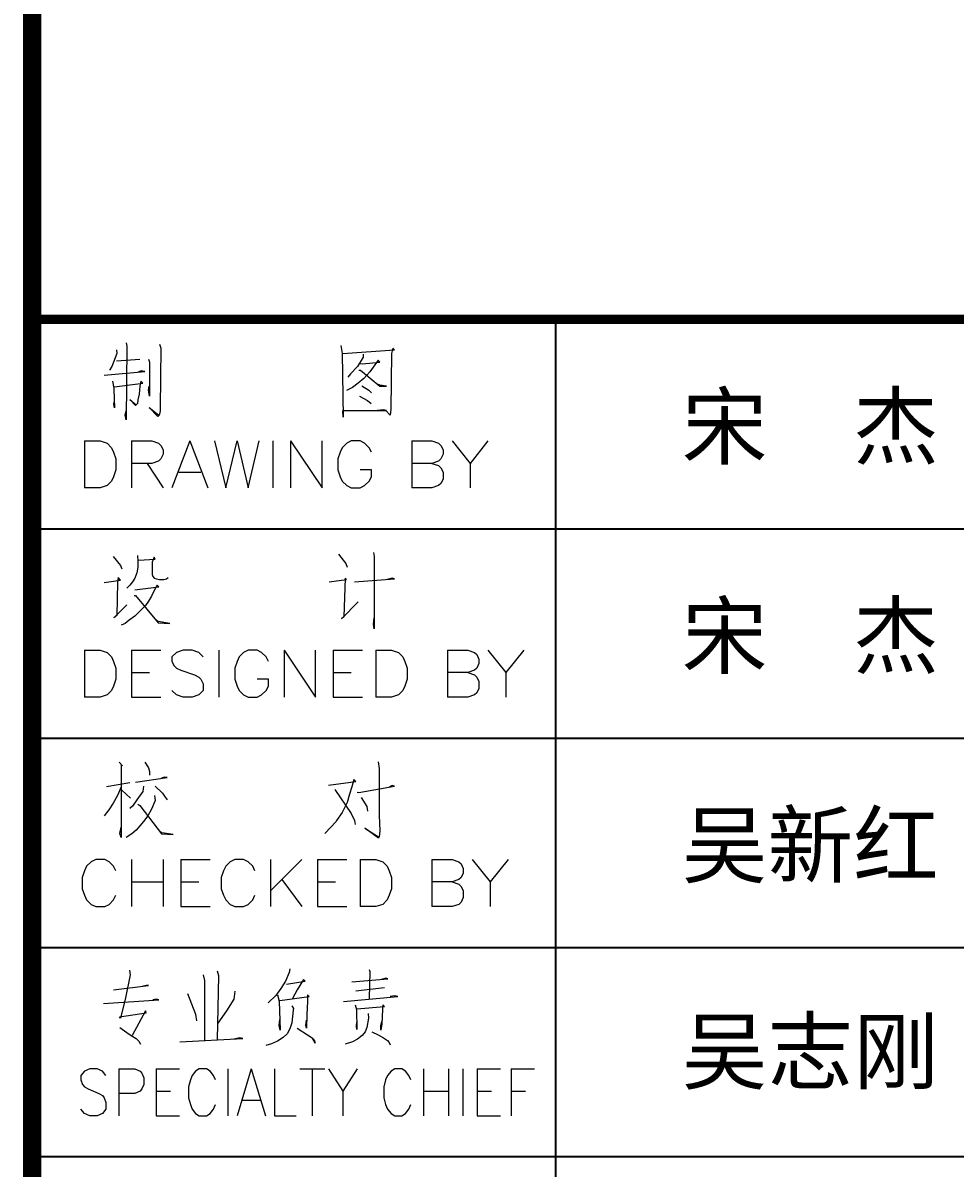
# Model space of a CAD drawing. Extents: x -809667 to 586099, y 3084146 to 3634412.
# Drawn here: x 382112.81 to 382130.62, y 3085620.33 to 3085642.22 of the extents above; entities that cross this region are included whole.
import ezdxf

# ---------------------------------------------------------------- set-up
doc = ezdxf.new("R2010")
doc.units = 0
doc.header["$LTSCALE"] = 0.5
doc.layers.get('0').update_dxf_attribs({"linetype": 'CONTINUOUS'})
doc.layers.add('PUB_TITLE', color=4, linetype='CONTINUOUS')
doc.styles.add('-宋体', font='', dxfattribs={"width": 0.6})
doc.styles.get('-宋体').set_extended_font_data('NSimSun')

# ---------------------------------------------------------------- blocks, each defined once
blk = doc.blocks.new('DE')
at = {"layer": 'PUB_TITLE'}
for p, q in [((-4000, 12000), (-4000, 6400)), ((-6000, 11200), (0, 11200)), ((-6000, 10400), (0, 10400)), ((-6000, 9600), (0, 9600)), ((-6000, 8800), (0, 8800))]:
    blk.add_line(p, q, dxfattribs=at)
for points, const_width in [([(-6000, 57400), (-6000, 0)], 70), ([(-6000, 12000), (0, 12000)], 35)]:
    blk.add_lwpolyline(points, dxfattribs=dict(at, const_width=const_width))
blk.add_lwpolyline([(-6000, 0), (0, 0), (0, 57400), (-6000, 57400)], close=True, dxfattribs=at)
at = {"layer": 'PUB_TITLE', "color": 140, "lineweight": 0}
for points in [[(-5640.6, 11910), (-5638.2, 11897.8), (-5640.6, 11616.7), (-5644.7, 11633.7), (-5640.6, 11649.9)], [(-5512.6, 11905.1), (-5507.7, 11890.6), (-5510.2, 11663.7), (-5510.2, 11649.9), (-5512.6, 11637.7), (-5515, 11633.7), (-5519.9, 11628.8), (-5553.1, 11663.7), (-5515, 11633.7)], [(-5677.9, 11884.1), (-5675.5, 11869.5), (-5694.9, 11820.1), (-5703.8, 11805.5)], [(-4819.7, 11900.3), (-4814.9, 11869.5), (-4810.8, 11626.4), (-4812.5, 11652.3), (-4645.5, 11652.3), (-4656.9, 11654.7), (-4680.4, 11652.3)], [(-4812.5, 11869.5), (-4614.7, 11884.1), (-4621.2, 11890.6), (-4626.1, 11869.5), (-4628.5, 11657.2), (-4630.9, 11633.7), (-4647.9, 11652.3)], [(-4734.7, 11867.1), (-4734.7, 11855.7), (-4756.5, 11820.1), (-4782.5, 11791.7), (-4793.8, 11779.5)], [(-5677.9, 11841.1), (-5588, 11848.4)], [(-5555.5, 11848.4), (-5550.7, 11836.3), (-5550.7, 11706.6), (-5555.5, 11730.1), (-5553.1, 11744.7)], [(-4746.8, 11831.4), (-4737.1, 11829.8), (-4671.4, 11836.3), (-4677.9, 11843.6), (-4708.7, 11799), (-4732.2, 11774.7), (-4754.1, 11756), (-4775.2, 11739.8), (-4798.7, 11727.7)], [(-5724.9, 11786.8), (-5569.3, 11801.4), (-5571.8, 11801.4), (-5581.5, 11803), (-5592.8, 11799)], [(-4751.7, 11805.5), (-4744.4, 11805.5), (-4671.4, 11744.7), (-4645.5, 11744.7), (-4671.4, 11748.7), (-4682.8, 11753.6)], [(-5692.5, 11763.3), (-5687.6, 11737.4), (-5687.6, 11732.5), (-5685.2, 11662), (-5687.6, 11675.8), (-5685.2, 11688)], [(-5685.2, 11742.3), (-5576.6, 11756), (-5583.9, 11763.3), (-5588, 11744.7), (-5590.4, 11713.9), (-5595.3, 11692), (-5597.7, 11678.2), (-5605, 11670.9), (-5626, 11694.4), (-5602.5, 11673.4)], [(-4739.5, 11746.3), (-4713.6, 11730.1), (-4702.2, 11718.8)], [(-4749.2, 11706.6), (-4718.5, 11690.4), (-4703.9, 11678.2)], [(-5799.5, 11535.6), (-5799.5, 11355.7)], [(-5799.5, 11535.6), (-5739.5, 11535.6), (-5713.6, 11527.5), (-5696.6, 11509.7), (-5688.4, 11492.7), (-5679.5, 11467.5), (-5679.5, 11424.6), (-5688.4, 11398.7), (-5696.6, 11381.7), (-5713.6, 11364.6), (-5739.5, 11355.7), (-5799.5, 11355.7)], [(-5619.6, 11535.6), (-5619.6, 11355.7)], [(-5619.6, 11535.6), (-5542.6, 11535.6), (-5516.7, 11527.5), (-5508.5, 11518.6), (-5499.6, 11501.6), (-5499.6, 11484.6), (-5508.5, 11467.5), (-5516.7, 11458.6), (-5542.6, 11449.7), (-5619.6, 11449.7)], [(-5396.7, 11535.6), (-5465.6, 11355.7)], [(-5396.7, 11535.6), (-5328.6, 11355.7)], [(-5302.7, 11535.6), (-5259.8, 11355.7), (-5216.8, 11535.6), (-5174.7, 11355.7), (-5131.7, 11535.6)], [(-5079.9, 11535.6), (-5079.9, 11355.7)], [(-5011.8, 11535.6), (-5011.8, 11355.7)], [(-5011.8, 11535.6), (-4891.9, 11355.7), (-4891.9, 11535.6)], [(-4703.1, 11492.7), (-4712, 11509.7), (-4729, 11527.5), (-4746, 11535.6), (-4780, 11535.6), (-4797.1, 11527.5), (-4814.9, 11509.7), (-4823, 11492.7), (-4831.9, 11467.5), (-4831.9, 11424.6), (-4823, 11398.7), (-4814.9, 11381.7), (-4797.1, 11364.6), (-4780, 11355.7), (-4746, 11355.7), (-4729, 11364.6), (-4712, 11381.7), (-4703.1, 11398.7), (-4703.1, 11424.6), (-4746, 11424.6)], [(-4549.1, 11535.6), (-4549.1, 11355.7)], [(-4549.1, 11535.6), (-4472.1, 11535.6), (-4446.2, 11527.5), (-4438.1, 11518.6), (-4429.2, 11501.6), (-4429.2, 11484.6), (-4438.1, 11467.5), (-4446.2, 11458.6), (-4472.1, 11449.7), (-4549.1, 11449.7)], [(-4395.1, 11535.6), (-4326.2, 11449.7), (-4326.2, 11355.7)], [(-4258.2, 11535.6), (-4326.2, 11449.7)], [(-5559.6, 11449.7), (-5499.6, 11355.7)], [(-4472.1, 11449.7), (-4446.2, 11441.6), (-4438.1, 11432.7), (-4429.2, 11415.7), (-4429.2, 11389.8), (-4438.1, 11372.7), (-4446.2, 11364.6), (-4472.1, 11355.7), (-4549.1, 11355.7)], [(-5439.7, 11415.7), (-5354.6, 11415.7)], [(-5690.1, 11093.2), (-5661.7, 11059.9), (-5656.8, 11046.2)], [(-5597.7, 11098), (-5595.3, 11077), (-5595.3, 11053.5), (-5600.1, 11031.6), (-5607.4, 11010.5), (-5616.3, 10996.7), (-5626, 10984.6), (-5638.2, 10972.4)], [(-5592.8, 11079.4), (-5529.6, 11083.4), (-5533.7, 11090.7), (-5541, 11072.1), (-5541, 11055.1), (-5541, 11041.3), (-5541, 11025.1), (-5538.5, 11017.8), (-5533.7, 11010.5), (-5524.8, 11008.1), (-5512.6, 11005.6), (-5496.4, 11005.6), (-5486.7, 11008.1), (-5479.4, 11012.9)], [(-4829.5, 11102.9), (-4810.8, 11079.4), (-4801.1, 11067.2), (-4796.2, 11053.5)], [(-4694.9, 11109.4), (-4692.5, 11093.2), (-4692.5, 10816.8), (-4694.9, 10835.5), (-4692.5, 10859)], [(-5724.9, 10994.3), (-5661.7, 11003.2), (-5670.6, 11012.9), (-5673.1, 10994.3), (-5675.5, 10868.7), (-5687.6, 10859), (-5638.2, 10909.2)], [(-4865.1, 10996.7), (-4798.7, 11005.6), (-4803.5, 11010.5), (-4808.4, 10863.8), (-4817.3, 10854.9), (-4754.1, 10920.6)], [(-4767.9, 10996.7), (-4614.7, 11008.1), (-4623.6, 11010.5), (-4643.1, 11005.6)], [(-5607.4, 10965.9), (-5515, 10977.3), (-5522.3, 10984.6), (-5532, 10965.9), (-5543.4, 10942.4), (-5555.5, 10923), (-5566.9, 10906.8), (-5586.3, 10885.7), (-5607.4, 10866.3), (-5628.5, 10850.1), (-5644.7, 10837.9), (-5659.3, 10831.4)], [(-5609.8, 10944.1), (-5605, 10944.1), (-5517.5, 10840.3), (-5472.9, 10837.9), (-5517.5, 10845.2), (-5529.6, 10854.9)], [(-5799.5, 10735.8), (-5799.5, 10555.9)], [(-5799.5, 10735.8), (-5739.5, 10735.8), (-5713.6, 10726.9), (-5696.6, 10709.9), (-5688.4, 10692.8), (-5679.5, 10666.9), (-5679.5, 10624.8), (-5688.4, 10598.8), (-5696.6, 10581.8), (-5713.6, 10564.8), (-5739.5, 10555.9), (-5799.5, 10555.9)], [(-5619.6, 10735.8), (-5619.6, 10555.9)], [(-5619.6, 10735.8), (-5508.5, 10735.8)], [(-5345.7, 10709.9), (-5362.7, 10726.9), (-5388.6, 10735.8), (-5422.7, 10735.8), (-5448.6, 10726.9), (-5465.6, 10709.9), (-5465.6, 10692.8), (-5456.7, 10675.8), (-5448.6, 10666.9), (-5431.6, 10658.8), (-5379.7, 10641.8), (-5362.7, 10632.9), (-5354.6, 10624.8), (-5345.7, 10607), (-5345.7, 10581.8), (-5362.7, 10564.8), (-5388.6, 10555.9), (-5422.7, 10555.9), (-5448.6, 10564.8), (-5465.6, 10581.8)], [(-5285.7, 10735.8), (-5285.7, 10555.9)], [(-5096.9, 10692.8), (-5105.8, 10709.9), (-5122.8, 10726.9), (-5139.8, 10735.8), (-5174.7, 10735.8), (-5191.7, 10726.9), (-5208.7, 10709.9), (-5216.8, 10692.8), (-5225.7, 10666.9), (-5225.7, 10624.8), (-5216.8, 10598.8), (-5208.7, 10581.8), (-5191.7, 10564.8), (-5174.7, 10555.9), (-5139.8, 10555.9), (-5122.8, 10564.8), (-5105.8, 10581.8), (-5096.9, 10598.8), (-5096.9, 10624.8), (-5139.8, 10624.8)], [(-5036.9, 10735.8), (-5036.9, 10555.9)], [(-5036.9, 10735.8), (-4917, 10555.9), (-4917, 10735.8)], [(-4848.9, 10735.8), (-4848.9, 10555.9)], [(-4848.9, 10735.8), (-4737.1, 10735.8)], [(-4686, 10735.8), (-4686, 10555.9)], [(-4686, 10735.8), (-4626.1, 10735.8), (-4600.1, 10726.9), (-4583.1, 10709.9), (-4575, 10692.8), (-4566.1, 10666.9), (-4566.1, 10624.8), (-4575, 10598.8), (-4583.1, 10581.8), (-4600.1, 10564.8), (-4626.1, 10555.9), (-4686, 10555.9)], [(-4412.1, 10735.8), (-4412.1, 10555.9)], [(-4412.1, 10735.8), (-4335.2, 10735.8), (-4309.2, 10726.9), (-4300.3, 10718.8), (-4292.2, 10701.8), (-4292.2, 10684.7), (-4300.3, 10666.9), (-4309.2, 10658.8), (-4335.2, 10649.9), (-4412.1, 10649.9)], [(-4258.2, 10735.8), (-4189.3, 10649.9), (-4189.3, 10555.9)], [(-4120.4, 10735.8), (-4189.3, 10649.9)], [(-5619.6, 10649.9), (-5551.5, 10649.9)], [(-4848.9, 10649.9), (-4780, 10649.9)], [(-4335.2, 10649.9), (-4309.2, 10641.8), (-4300.3, 10632.9), (-4292.2, 10615.9), (-4292.2, 10589.9), (-4300.3, 10572.9), (-4309.2, 10564.8), (-4335.2, 10555.9), (-4412.1, 10555.9)], [(-5619.6, 10555.9), (-5508.5, 10555.9)], [(-4848.9, 10555.9), (-4737.1, 10555.9)], [(-5666.6, 10307.1), (-5654.4, 10293.3), (-5659.3, 10298.2), (-5659.3, 10019.4), (-5664.1, 10035.6), (-5659.3, 10059.1)], [(-5569.3, 10307.1), (-5555.5, 10286), (-5550.7, 10272.3), (-5550.7, 10257.7)], [(-4677.9, 10309.5), (-4673.9, 10283.6), (-4673.9, 10109.4), (-4673.9, 10104.5), (-4671.4, 10045.4), (-4673.9, 10021.9), (-4675.5, 10017), (-4728.2, 10055.1), (-4675.5, 10021.9)], [(-5605, 10231.8), (-5484.2, 10248.8), (-5494, 10250.4), (-5505.3, 10246.3)], [(-5659.3, 10213.1), (-5673.1, 10179.9), (-5690.1, 10151.5), (-5706.3, 10125.6), (-5724.9, 10102.1)], [(-5626, 10229.3), (-5716, 10213.1)], [(-5656.8, 10201), (-5623.6, 10170.2)], [(-5574.2, 10215.5), (-5576.6, 10196.1), (-5600.1, 10163.7), (-5616.3, 10139.4), (-5626, 10130.5)], [(-5529.6, 10215.5), (-5501.3, 10189.6), (-5494, 10177.5), (-5484.2, 10163.7)], [(-4866.7, 10220.4), (-4763, 10234.2), (-4770.3, 10241.5), (-4777.6, 10213.1), (-4786.5, 10184.8), (-4796.2, 10154), (-4814.9, 10115.9), (-4836.8, 10085.1), (-4838.4, 10081), (-4857.8, 10059.1), (-4881.3, 10035.6)], [(-4843.2, 10203.4), (-4780, 10111), (-4767.9, 10085.1), (-4765.5, 10068.9)], [(-4758.2, 10193.7), (-4751.7, 10192), (-4614.7, 10215.5), (-4623.6, 10218), (-4633.4, 10213.1)], [(-5532, 10179.9), (-5529.6, 10161.3), (-5543.4, 10128), (-5558, 10102.1), (-5574.2, 10081), (-5588, 10064), (-5602.5, 10047.8), (-5618.8, 10033.2), (-5640.6, 10019.4)], [(-4742, 10172.6), (-4720.9, 10137.8), (-4718.5, 10120.7)], [(-5595.3, 10146.7), (-5588, 10141.8), (-5505.3, 10033.2), (-5460.7, 10030.8), (-5503.7, 10038.1), (-5515, 10047.8)], [(-5679.5, 9893), (-5688.4, 9910), (-5705.5, 9927.1), (-5722.5, 9936), (-5756.5, 9936), (-5773.5, 9927.1), (-5791.4, 9910), (-5799.5, 9893), (-5808.4, 9867.1), (-5808.4, 9824.1), (-5799.5, 9799), (-5791.4, 9782), (-5773.5, 9764.2), (-5756.5, 9756.1), (-5722.5, 9756.1), (-5705.5, 9764.2), (-5688.4, 9782), (-5679.5, 9799)], [(-5619.6, 9936), (-5619.6, 9756.1)], [(-5499.6, 9936), (-5499.6, 9756.1)], [(-5431.6, 9936), (-5431.6, 9756.1)], [(-5431.6, 9936), (-5319.7, 9936)], [(-5148.7, 9893), (-5156.9, 9910), (-5174.7, 9927.1), (-5191.7, 9936), (-5225.7, 9936), (-5242.8, 9927.1), (-5259.8, 9910), (-5268.7, 9893), (-5276.8, 9867.1), (-5276.8, 9824.1), (-5268.7, 9799), (-5259.8, 9782), (-5242.8, 9764.2), (-5225.7, 9756.1), (-5191.7, 9756.1), (-5174.7, 9764.2), (-5156.9, 9782), (-5148.7, 9799)], [(-5088.8, 9936), (-5088.8, 9756.1)], [(-4968.9, 9936), (-5088.8, 9816)], [(-4908.9, 9936), (-4908.9, 9756.1)], [(-4908.9, 9936), (-4797.1, 9936)], [(-4746, 9936), (-4746, 9756.1)], [(-4746, 9936), (-4686, 9936), (-4660.1, 9927.1), (-4643.1, 9910), (-4635, 9893), (-4626.1, 9867.1), (-4626.1, 9824.1), (-4635, 9799), (-4643.1, 9782), (-4660.1, 9764.2), (-4686, 9756.1), (-4746, 9756.1)], [(-4472.1, 9936), (-4472.1, 9756.1)], [(-4472.1, 9936), (-4395.1, 9936), (-4369.2, 9927.1), (-4360.3, 9919), (-4352.2, 9901.9), (-4352.2, 9884.1), (-4360.3, 9867.1), (-4369.2, 9859), (-4395.1, 9850.1), (-4472.1, 9850.1)], [(-4318.1, 9936), (-4249.3, 9850.1), (-4249.3, 9756.1)], [(-4180.4, 9936), (-4249.3, 9850.1)], [(-5619.6, 9850.1), (-5499.6, 9850.1)], [(-5431.6, 9850.1), (-5362.7, 9850.1)], [(-5045.8, 9859), (-4968.9, 9756.1)], [(-4908.9, 9850.1), (-4840, 9850.1)], [(-4395.1, 9850.1), (-4369.2, 9842), (-4360.3, 9833.1), (-4352.2, 9816), (-4352.2, 9790.1), (-4360.3, 9773.1), (-4369.2, 9764.2), (-4395.1, 9756.1), (-4472.1, 9756.1)], [(-5431.6, 9756.1), (-5319.7, 9756.1)], [(-4908.9, 9756.1), (-4797.1, 9756.1)], [(-5627.7, 9513), (-5625.2, 9494.3), (-5642.3, 9406.8), (-5661.7, 9329), (-5665.8, 9333.9), (-5563.7, 9350.1), (-5566.1, 9357.4), (-5617.1, 9262.6)], [(-5293, 9510.5), (-5288.1, 9491.9), (-5293, 9246.4)], [(-5015, 9517.8), (-5017.5, 9504.1), (-5032.1, 9470.8), (-5049.1, 9442.5), (-5068.5, 9416.5), (-5097.7, 9388.2)], [(-4712, 9515.4), (-4709.5, 9508.1), (-4712, 9404.4)], [(-5345.7, 9494.3), (-5341.6, 9473.3), (-5341.6, 9243.9)], [(-5028, 9458.7), (-4955.9, 9470.8), (-4962.4, 9477.3), (-4987.5, 9437.6), (-5004.5, 9404.4)], [(-4777.6, 9468.4), (-4639.8, 9479.7), (-4647.9, 9482.2), (-4665, 9477.3)], [(-5689.3, 9437.6), (-5555.5, 9453.8), (-5563.7, 9453.8), (-5579, 9449.8)], [(-5405.6, 9423), (-5375.6, 9345.2), (-5371.6, 9319.3)], [(-5224.9, 9432.7), (-5229, 9402), (-5256.5, 9357.4), (-5290.6, 9310.4)], [(-5062, 9419), (-5055.6, 9394.7), (-5051.5, 9283.6), (-5055.6, 9300.7), (-5053.1, 9324.2)], [(-5053.1, 9397.1), (-4940.5, 9411.7), (-4947, 9419), (-4947, 9393), (-4949.4, 9342.8), (-4951, 9290.9), (-4953.5, 9300.7), (-4951, 9321.7)], [(-4810, 9393), (-4601.8, 9411.7), (-4613.9, 9414.1), (-4630.9, 9411.7)], [(-4652.8, 9444.9), (-4763, 9432.7)], [(-5727.3, 9385.7), (-5515, 9399.5), (-5525.6, 9402), (-5538.5, 9399.5)], [(-5006.9, 9376), (-5000.5, 9366.3), (-5002.1, 9359.8), (-5006.9, 9312), (-5015, 9288.5), (-5025.6, 9269.9), (-5041, 9255.3), (-5062, 9241.5), (-5085.5, 9231.8), (-5106.6, 9225.3)], [(-4765.5, 9380.9), (-4760.6, 9362.2), (-4759, 9286.1), (-4760.6, 9298.2), (-4759, 9314.4)], [(-4759, 9364.7), (-4652.8, 9373.6), (-4659.3, 9380.9), (-4660.9, 9362.2), (-4663.3, 9307.9), (-4667.4, 9283.6), (-4667.4, 9300.7), (-4663.3, 9316.9)], [(-4716, 9347.7), (-4714.4, 9329), (-4720.9, 9293.4), (-4726.6, 9277.2), (-4737.9, 9262.6), (-4756.5, 9248.8), (-4776, 9239.1), (-4803.5, 9229.3)], [(-5664.1, 9293.4), (-5638.2, 9274.7), (-5621.2, 9262.6), (-5602.5, 9251.2), (-5592, 9241.5), (-5585.5, 9229.3)], [(-4987.5, 9290.9), (-4947, 9265), (-4930, 9253.7), (-4921.8, 9246.4), (-4917.8, 9234.2), (-4928.3, 9251.2)], [(-5434.8, 9239.1), (-5194.9, 9251.2), (-5205.5, 9253.7), (-5229, 9248.8)], [(-4701.4, 9277.2), (-4677.9, 9265), (-4656.9, 9253.7), (-4642.3, 9243.9), (-4635.8, 9236.6), (-4630.9, 9227.7)], [(-5717.6, 9110.2), (-5731.4, 9127.2), (-5751.7, 9136.2), (-5779.2, 9136.2), (-5799.5, 9127.2), (-5813.2, 9110.2), (-5813.2, 9093.2), (-5806.8, 9076.2), (-5799.5, 9067.3), (-5785.7, 9059.2), (-5745.2, 9041.3), (-5731.4, 9033.2), (-5724.1, 9024.3), (-5717.6, 9007.3), (-5717.6, 8981.4), (-5731.4, 8964.4), (-5751.7, 8956.3), (-5779.2, 8956.3), (-5799.5, 8964.4), (-5813.2, 8981.4)], [(-5669, 9136.2), (-5669, 8956.3)], [(-5669, 9136.2), (-5607.4, 9136.2), (-5587.2, 9127.2), (-5580.7, 9119.1), (-5573.4, 9101.3), (-5573.4, 9076.2), (-5580.7, 9059.2), (-5587.2, 9050.3), (-5607.4, 9041.3), (-5669, 9041.3)], [(-5525.6, 9136.2), (-5525.6, 8956.3)], [(-5525.6, 9136.2), (-5436.4, 9136.2)], [(-5299.5, 9093.2), (-5306, 9110.2), (-5319.7, 9127.2), (-5333.5, 9136.2), (-5361.1, 9136.2), (-5374.8, 9127.2), (-5388.6, 9110.2), (-5395.1, 9093.2), (-5402.4, 9067.3), (-5402.4, 9024.3), (-5395.1, 8999.2), (-5388.6, 8981.4), (-5374.8, 8964.4), (-5361.1, 8956.3), (-5333.5, 8956.3), (-5319.7, 8964.4), (-5306, 8981.4), (-5299.5, 8999.2)], [(-5251.7, 9136.2), (-5251.7, 8956.3)], [(-5162.5, 9136.2), (-5216.8, 8956.3)], [(-5162.5, 9136.2), (-5107.4, 8956.3)], [(-5073.4, 9136.2), (-5073.4, 8956.3), (-4990.7, 8956.3)], [(-4977, 9136.2), (-4881.3, 9136.2)], [(-4929.1, 9136.2), (-4929.1, 8956.3)], [(-4867.6, 9136.2), (-4812.5, 9050.3), (-4812.5, 8956.3)], [(-4758.2, 9136.2), (-4812.5, 9050.3)], [(-4552.3, 9093.2), (-4559.6, 9110.2), (-4573.4, 9127.2), (-4586.4, 9136.2), (-4613.9, 9136.2), (-4627.7, 9127.2), (-4641.5, 9110.2), (-4648.8, 9093.2), (-4655.2, 9067.3), (-4655.2, 9024.3), (-4648.8, 8999.2), (-4641.5, 8981.4), (-4627.7, 8964.4), (-4613.9, 8956.3), (-4586.4, 8956.3), (-4573.4, 8964.4), (-4559.6, 8981.4), (-4552.3, 8999.2)], [(-4504.5, 9136.2), (-4504.5, 8956.3)], [(-4408.9, 9136.2), (-4408.9, 8956.3)], [(-4353.8, 9136.2), (-4353.8, 8956.3)], [(-4298.7, 9136.2), (-4298.7, 8956.3)], [(-4298.7, 9136.2), (-4209.5, 9136.2)], [(-4169, 9136.2), (-4169, 8956.3)], [(-4169, 9136.2), (-4079.9, 9136.2)], [(-5525.6, 9050.3), (-5470.5, 9050.3)], [(-4504.5, 9050.3), (-4408.9, 9050.3)], [(-4298.7, 9050.3), (-4244.4, 9050.3)], [(-4169, 9050.3), (-4113.9, 9050.3)], [(-5196.6, 9016.2), (-5127.7, 9016.2)], [(-5525.6, 8956.3), (-5436.4, 8956.3)], [(-4298.7, 8956.3), (-4209.5, 8956.3)]]:
    blk.add_lwpolyline(points, dxfattribs=at)
blk = doc.blocks.new('DEEEE')
at = {"layer": 'PUB_TITLE'}
blk.add_blockref('DE', (917508.9, -201220.5), dxfattribs=at)
at = {"layer": 'PUB_TITLE', "color": 7, "style": '-宋体', "width": 1.000002}
for s, p in [('宋  杰', (913992, -189749.4)), ('宋  杰', (913992, -190549.4)), ('吴新红', (913992, -191349.4)), ('吴志刚', (913992, -192138))]:
    blk.add_text(s, height=240, dxfattribs=at).set_placement(p)

msp = doc.modelspace()

# ---------------------------------------------------------------- block references
at = {"xscale": 0.005, "yscale": 0.005, "zscale": 0.005}
msp.add_blockref('DEEEE', (377555.437, 3086582.655), dxfattribs=at)

doc.saveas('drawing.dxf')
